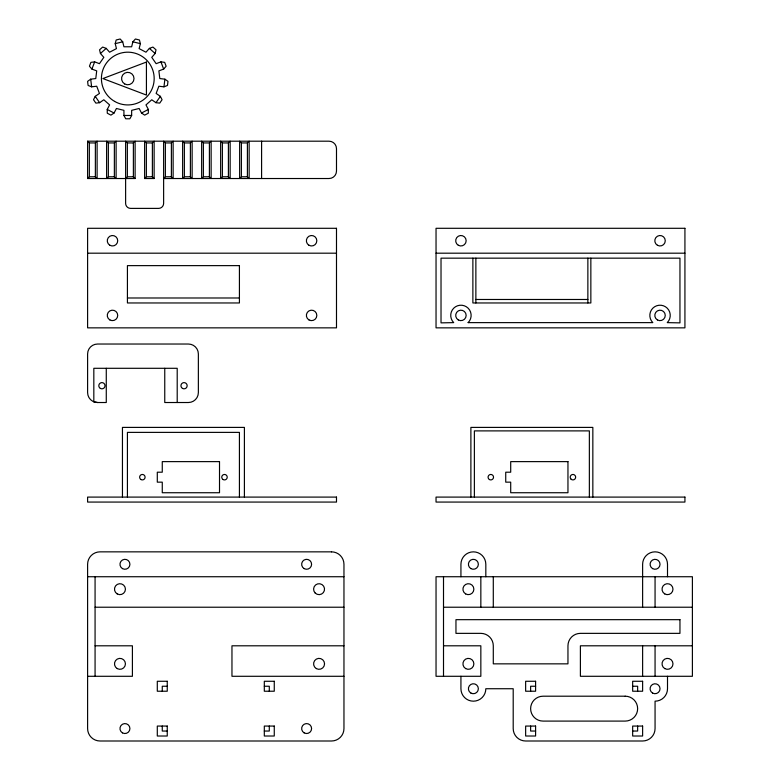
<?xml version="1.0" encoding="UTF-8"?>
<svg xmlns="http://www.w3.org/2000/svg" width="780" height="780" viewBox="0 0 780 780"><rect width="100%" height="100%" fill="white"/><g stroke="black" fill="none" stroke-linecap="round" stroke-linejoin="round"><path stroke-width="1.17" d="M148.356 109.444L148.317 113.217L144.661 115.138L141.521 113.022L139.142 108.488L131.654 110.341L131.654 115.46L129.86 118.784L125.726 118.784L123.932 115.46L123.932 110.341L116.444 108.488L114.055 113.022L110.926 115.138L107.269 113.217L107.231 109.444L109.609 104.9L103.828 99.781L99.616 102.697L95.852 103.116L93.512 99.713L95.228 96.34L99.45 93.434L96.71 86.219L91.621 86.834L88.101 85.459L87.604 81.354L90.694 79.17L95.784 78.556L96.71 70.892L91.923 69.079L89.446 66.222L90.909 62.361L94.653 61.864L99.45 63.677L103.828 57.33L100.435 53.498L99.567 49.813L102.658 47.073L106.207 48.379L109.609 52.211L116.444 48.623L115.216 43.651L116.162 39.985L120.169 39L122.704 41.808L123.932 46.78L131.654 46.78L132.873 41.808L135.418 39L139.425 39.985L140.371 43.651L139.142 48.623L145.977 52.211L149.38 48.379L152.929 47.073L156.019 49.813L155.152 53.498L151.759 57.33L156.136 63.677L160.934 61.864L164.678 62.361L166.14 66.222L163.663 69.079L158.876 70.892L159.803 78.556L164.892 79.17L167.983 81.354L167.486 85.459L163.956 86.834L158.876 86.219L156.136 93.434L160.358 96.34L162.074 99.713L159.724 103.116L155.971 102.697L151.759 99.781L145.977 104.9L148.356 109.444L141.521 113.022M163.956 86.834L164.892 79.17M91.923 69.079L94.653 61.864M155.971 102.697L160.358 96.34M95.365 142.935L97.11 141.19L97.11 178.522L95.365 176.777L95.365 142.935L89.349 142.935L87.604 141.19L87.604 178.522L135.115 178.522L135.115 141.19L133.38 142.935L133.38 176.777L135.115 178.522M114.367 142.935L116.113 141.19L116.113 178.522L114.367 176.777L114.367 142.935L108.352 142.935L106.606 141.19L106.606 178.522L108.352 176.777L108.352 142.935M87.604 178.522L89.349 176.777L89.349 142.935M154.128 178.522L152.383 176.777L152.383 142.935L154.128 141.19L154.128 178.522L144.622 178.522L144.622 141.19L146.367 142.935L146.367 176.777L144.622 178.522M125.619 178.522L127.355 176.777L127.355 142.935L125.619 141.19L125.619 203.414A4.982 4.982 0 0 0 130.591 208.387L158.652 208.387A4.982 4.982 0 0 0 163.624 203.414L163.624 141.19L165.37 142.935L165.37 176.777L163.624 178.522L329.023 178.522A7.468 7.468 0 0 0 336.492 171.054L336.492 148.658A7.468 7.468 0 0 0 329.023 141.19L87.604 141.19M171.386 142.935L173.131 141.19L173.131 178.522L171.386 176.777L171.386 142.935L165.37 142.935M190.388 142.935L192.133 141.19L192.133 178.522L190.388 176.777L190.388 142.935L184.373 142.935L182.627 141.19L182.627 178.522L184.373 176.777L184.373 142.935M209.401 142.935L211.136 141.19L211.136 178.522L209.401 176.777L209.401 142.935L203.375 142.935L201.64 141.19L201.64 178.522L203.375 176.777L203.375 142.935M228.403 142.935L230.149 141.19L230.149 178.522L228.403 176.777L228.403 142.935L222.388 142.935L220.643 141.19L220.643 178.522L222.388 176.777L222.388 142.935M247.406 142.935L249.151 141.19L249.151 178.522L247.406 176.777L247.406 142.935L241.391 142.935L239.645 141.19L239.645 178.522L241.391 176.777L241.391 142.935M100.435 53.498L106.207 48.379M115.216 43.651L122.704 41.808M123.932 115.46L131.654 115.46M127.355 142.935L133.38 142.935M146.367 142.935L152.383 142.935M89.349 176.777L95.365 176.777M108.352 176.777L114.367 176.777M127.355 176.777L133.38 176.777M146.367 176.777L152.383 176.777M165.37 176.777L171.386 176.777M184.373 176.777L190.388 176.777M203.375 176.777L209.401 176.777M222.388 176.777L228.403 176.777M241.391 176.777L247.406 176.777M87.604 253.188L336.492 253.188M436.04 253.188L684.928 253.188M127.423 297.989L239.421 297.989M475.868 299.481L587.867 299.481M93.746 401.758L97.558 402.519L106.275 402.519L106.275 368.296M87.604 576.732L343.96 576.732M95.072 607.22L343.96 607.22M443.508 607.22L692.396 607.22M95.072 645.801L132.405 645.801L132.405 676.289L87.604 676.289M343.96 645.801L231.962 645.801L231.962 676.289L343.96 676.289M443.508 645.801L480.841 645.801L480.841 676.289L436.04 676.289L436.04 576.732L692.396 576.732L692.396 676.289L580.398 676.289L580.398 645.801L692.396 645.801M167.251 686.244L162.269 686.244L162.269 691.226M264.313 686.244L269.295 686.244L269.295 691.226M535.597 686.244L530.624 686.244L530.624 691.226M632.658 686.244L637.64 686.244L637.64 691.226M167.251 731.045L162.269 731.045L162.269 726.063M264.313 731.045L269.295 731.045L269.295 726.063M535.597 731.045L530.624 731.045L530.624 726.063M632.658 731.045L637.64 731.045L637.64 726.063M132.873 41.808L140.371 43.651M107.231 109.444L114.055 113.022M149.38 48.379L155.152 53.498M95.228 96.34L99.616 102.697M160.934 61.864L163.663 69.079M90.694 79.17L91.621 86.834M667.505 576.732L667.505 564.291A12.441 12.441 0 0 0 655.063 551.85A12.441 12.441 0 0 0 642.623 564.291L642.623 607.22M667.505 676.289L667.505 688.73A12.441 12.441 0 0 1 655.063 701.181L655.063 728.559A12.441 12.441 0 0 1 642.623 741L525.642 741A12.441 12.441 0 0 1 513.201 728.559L513.201 688.73L485.823 688.73A12.441 12.441 0 0 1 473.372 701.181A12.441 12.441 0 0 1 460.931 688.73L460.931 676.289M655.063 576.732L655.063 607.22M655.063 645.801L655.063 676.289M642.623 645.801L642.623 676.289M592.839 497.094L592.839 427.401L470.886 427.401L470.886 497.094M590.85 258.16L590.85 302.962L472.875 302.962L472.875 258.16M589.358 497.094L589.358 430.892L474.377 430.892L474.377 497.094M587.867 258.16L587.867 302.962M493.291 576.732L493.291 607.22M485.823 576.732L485.823 564.291A12.441 12.441 0 0 0 473.372 551.85A12.441 12.441 0 0 0 460.931 564.291L460.931 576.732M480.841 576.732L480.841 607.22M475.868 258.16L475.868 302.962M443.508 576.732L443.508 676.289M261.593 141.19L261.593 178.522M244.403 497.094L244.403 427.401L122.45 427.401L122.45 497.094M239.421 497.094L239.421 432.383L127.423 432.383L127.423 497.094M177.206 402.519L177.206 368.296L93.824 368.296L93.824 401.758M164.755 368.296L164.755 402.519L188.399 402.519A9.955 9.955 0 0 0 198.364 392.564L198.364 353.983A9.955 9.955 0 0 0 188.399 344.029L97.558 344.029A9.955 9.955 0 0 0 87.604 353.983L87.604 392.564A9.955 9.955 0 0 0 97.558 402.519M95.072 576.732L95.072 676.289M146.425 62.049L146.425 95.062L102.901 78.556L146.425 62.049M468.146 322.627L652.821 322.627A10.208 10.208 0 0 1 652.821 308.188A10.208 10.208 0 0 1 667.251 308.188A10.208 10.208 0 0 1 667.251 322.627L679.955 322.871L679.955 258.16L441.022 258.16L441.022 322.871L453.716 322.627A10.208 10.208 0 0 1 453.716 308.188A10.208 10.208 0 0 1 468.146 308.188A10.208 10.208 0 0 1 468.146 322.627M336.492 228.296L87.604 228.296L87.604 327.853L336.492 327.853L336.492 228.296M684.928 228.296L436.04 228.296L436.04 327.853L684.928 327.853L684.928 228.296M239.421 265.629L127.423 265.629L127.423 302.962L239.421 302.962L239.421 265.629M219.511 461.623L162.269 461.623L162.269 472.202L157.297 472.202L157.297 482.157L162.269 482.157L162.269 492.736L219.511 492.736L219.511 461.623M567.957 461.623L510.705 461.623L510.705 472.202L505.733 472.202L505.733 482.157L510.705 482.157L510.705 492.736L567.957 492.736L567.957 461.623M336.492 497.094L87.604 497.094L87.604 502.067L336.492 502.067L336.492 497.094M684.928 497.094L436.04 497.094L436.04 502.067L684.928 502.067L684.928 497.094M331.51 551.85L100.045 551.85A12.441 12.441 0 0 0 87.604 564.291L87.604 728.559A12.441 12.441 0 0 0 100.045 741L331.51 741A12.441 12.441 0 0 0 343.96 728.559L343.96 564.291A12.441 12.441 0 0 0 331.51 551.85M679.955 619.671L455.959 619.671L455.959 633.36L480.841 633.36A12.441 12.441 0 0 1 493.291 645.801L493.291 663.848L567.957 663.848L567.957 645.801A12.441 12.441 0 0 1 580.398 633.36L679.955 633.36L679.955 619.671M167.251 681.271L157.297 681.271L157.297 691.226L167.251 691.226L167.251 681.271M274.267 681.271L264.313 681.271L264.313 691.226L274.267 691.226L274.267 681.271M535.597 681.271L525.642 681.271L525.642 691.226L535.597 691.226L535.597 681.271M642.623 681.271L632.658 681.271L632.658 691.226L642.623 691.226L642.623 681.271M625.199 696.199L543.065 696.199A12.441 12.441 0 0 0 530.624 708.649A12.441 12.441 0 0 0 543.065 721.091L625.199 721.091A12.441 12.441 0 0 0 637.64 708.649A12.441 12.441 0 0 0 625.199 696.199M167.251 726.063L157.297 726.063L157.297 736.018L167.251 736.018L167.251 726.063M274.267 726.063L264.313 726.063L264.313 736.018L274.267 736.018L274.267 726.063M535.597 726.063L525.642 726.063L525.642 736.018L535.597 736.018L535.597 726.063M642.623 726.063L632.658 726.063L632.658 736.018L642.623 736.018L642.623 726.063M140.995 479.554A2.74 2.74 0 0 0 145.099 477.185A2.74 2.74 0 0 0 140.995 474.815A2.74 2.74 0 0 0 140.995 479.554M223.119 479.554A2.74 2.74 0 0 0 227.233 477.185A2.74 2.74 0 0 0 223.119 474.815A2.74 2.74 0 0 0 223.119 479.554M489.43 479.554A2.74 2.74 0 0 0 493.535 477.185A2.74 2.74 0 0 0 489.43 474.815A2.74 2.74 0 0 0 489.43 479.554M570.999 479.115A2.74 2.74 0 0 0 575.572 477.886A2.74 2.74 0 0 0 572.218 474.542A2.74 2.74 0 0 0 570.999 479.115M308.987 245.271A5.226 5.226 0 0 0 316.826 240.747A5.226 5.226 0 0 0 308.987 236.213A5.226 5.226 0 0 0 308.987 245.271M109.882 245.271A5.226 5.226 0 0 0 117.721 240.747A5.226 5.226 0 0 0 109.882 236.213A5.226 5.226 0 0 0 109.882 245.271M308.987 319.936A5.226 5.226 0 0 0 316.826 315.403A5.226 5.226 0 0 0 308.987 310.879A5.226 5.226 0 0 0 308.987 319.936M109.882 319.936A5.226 5.226 0 0 0 117.721 315.403A5.226 5.226 0 0 0 109.882 310.879A5.226 5.226 0 0 0 109.882 319.936M465.66 668.587A5.479 5.479 0 0 0 473.869 663.848A5.479 5.479 0 0 0 465.66 659.1A5.479 5.479 0 0 0 465.66 668.587M465.66 593.921A5.479 5.479 0 0 0 473.869 589.183A5.479 5.479 0 0 0 465.66 584.434A5.479 5.479 0 0 0 465.66 593.921M664.765 668.587A5.479 5.479 0 0 0 672.984 663.848A5.479 5.479 0 0 0 664.765 659.1A5.479 5.479 0 0 0 664.765 668.587M664.765 593.921A5.479 5.479 0 0 0 672.984 589.183A5.479 5.479 0 0 0 664.765 584.434A5.479 5.479 0 0 0 664.765 593.921M470.886 568.6A4.982 4.982 0 0 0 478.354 564.291A4.982 4.982 0 0 0 470.886 559.981A4.982 4.982 0 0 0 470.886 568.6M652.577 568.6A4.982 4.982 0 0 0 660.036 564.291A4.982 4.982 0 0 0 652.577 559.981A4.982 4.982 0 0 0 652.577 568.6M652.577 693.05A4.982 4.982 0 0 0 660.036 688.73A4.982 4.982 0 0 0 652.577 684.421A4.982 4.982 0 0 0 652.577 693.05M470.886 693.05A4.982 4.982 0 0 0 478.354 688.73A4.982 4.982 0 0 0 470.886 684.421A4.982 4.982 0 0 0 470.886 693.05M315.198 593.053A5.479 5.479 0 0 0 324.353 590.596A5.479 5.479 0 0 0 317.655 583.889A5.479 5.479 0 0 0 315.198 593.053M117.224 593.921A5.479 5.479 0 0 0 125.434 589.183A5.479 5.479 0 0 0 117.224 584.434A5.479 5.479 0 0 0 117.224 593.921M122.45 568.6A4.982 4.982 0 0 0 129.919 564.291A4.982 4.982 0 0 0 122.45 559.981A4.982 4.982 0 0 0 122.45 568.6M304.132 568.6A4.982 4.982 0 0 0 311.6 564.291A4.982 4.982 0 0 0 304.132 559.981A4.982 4.982 0 0 0 304.132 568.6M122.45 732.868A4.982 4.982 0 0 0 129.919 728.559A4.982 4.982 0 0 0 122.45 724.25A4.982 4.982 0 0 0 122.45 732.868M304.132 732.868A4.982 4.982 0 0 0 311.6 728.559A4.982 4.982 0 0 0 304.132 724.25A4.982 4.982 0 0 0 304.132 732.868M117.224 668.587A5.479 5.479 0 0 0 125.434 663.848A5.479 5.479 0 0 0 117.224 659.1A5.479 5.479 0 0 0 117.224 668.587M316.329 668.587A5.479 5.479 0 0 0 324.548 663.848A5.479 5.479 0 0 0 316.329 659.1A5.479 5.479 0 0 0 316.329 668.587M100.357 388.411A3.11 3.11 0 0 0 105.027 385.72A3.11 3.11 0 0 0 100.357 383.019A3.11 3.11 0 0 0 100.357 388.411M182.491 388.411A3.11 3.11 0 0 0 187.161 385.72A3.11 3.11 0 0 0 182.491 383.019A3.11 3.11 0 0 0 182.491 388.411M124.683 83.947A6.22 6.22 0 0 0 134.014 78.556A6.22 6.22 0 0 0 124.683 73.164A6.22 6.22 0 0 0 124.683 83.947M114.602 101.4A26.383 26.383 0 0 0 154.177 78.556A26.383 26.383 0 0 0 114.602 55.712A26.383 26.383 0 0 0 114.602 101.4M657.423 245.271A5.226 5.226 0 0 0 665.262 240.747A5.226 5.226 0 0 0 657.423 236.213A5.226 5.226 0 0 0 657.423 245.271M458.318 245.271A5.226 5.226 0 0 0 466.157 240.747A5.226 5.226 0 0 0 458.318 236.213A5.226 5.226 0 0 0 458.318 245.271M458.318 319.936A5.226 5.226 0 0 0 466.157 315.403A5.226 5.226 0 0 0 458.318 310.879A5.226 5.226 0 0 0 458.318 319.936M657.423 319.936A5.226 5.226 0 0 0 665.262 315.403A5.226 5.226 0 0 0 657.423 310.879A5.226 5.226 0 0 0 657.423 319.936"/></g></svg>
